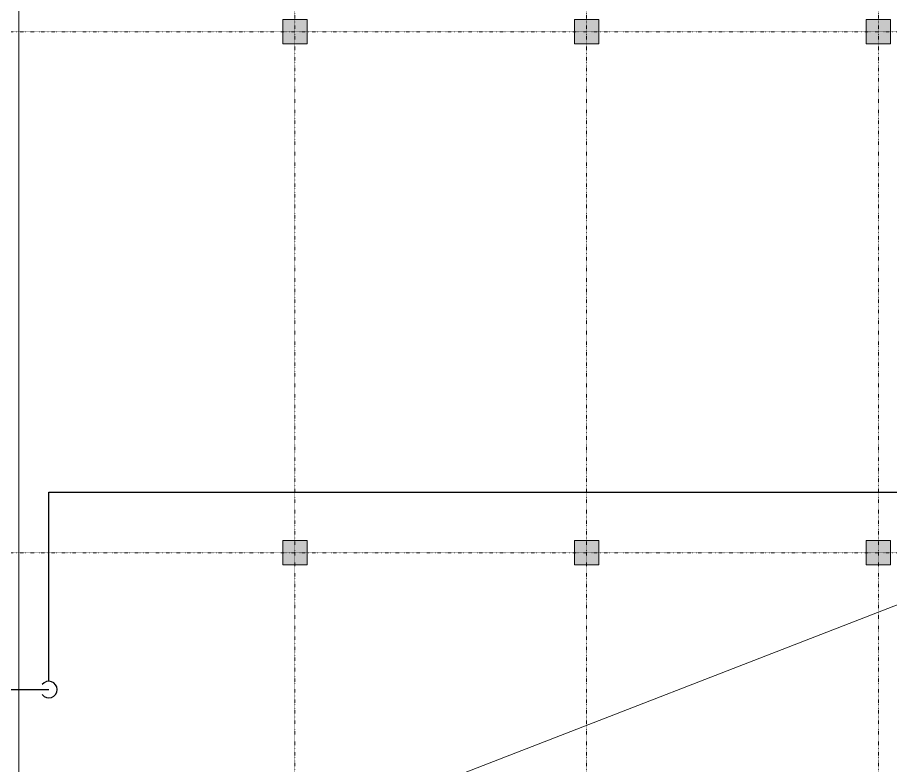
# Model space of a CAD drawing. Extents: x -32000 to 290600, y -29000 to 131250.
# Drawn here: x 18412 to 43550, y 23877 to 45409 of the extents above; entities that cross this region are included whole.
import ezdxf

# ---------------------------------------------------------------- set-up
doc = ezdxf.new("R2010")
doc.units = 0
doc.header["$LTSCALE"] = 10
doc.linetypes.add('H12PL2$0$JJP_三點線', pattern=[0.9, 0.3, -0.15, 0, -0.15, 0, -0.15, 0, -0.15])
doc.linetypes.add('XFM7P20ICA$0$H12PL2$0$JJP_三點線', pattern=[0.9, 0.3, -0.15, 0, -0.15, 0, -0.15, 0, -0.15])
for name, color, linetype in [('H12PL2$0$A-OBJE-2D', 252, 'Continuous'), ('H12PL2$0$A-WALL-IN', 252, 'Continuous'), ('H12PL2$0$S-COL', 252, 'Continuous'), ('H12PL2$0$S-GRID', 252, 'Continuous'), ('XFM7P20ICA$0$H12PL2$0$A-WALL-IN', 252, 'Continuous'), ('XFM7P20ICA$0$H12PL2$0$Hattch', 252, 'Continuous'), ('XFM7P20ICA$0$H12PL2$0$S-COL', 252, 'Continuous'), ('XFM7P20ICA$0$H12PL2$0$S-GRID', 252, 'Continuous'), ('XFM7P20ICA$0$U-ICA-PIPE-P2', 4, 'Continuous')]:
    doc.layers.add(name, color=color, linetype=linetype)

# ---------------------------------------------------------------- blocks, each defined once
blk = doc.blocks.new('H12PL2')
at = {"layer": 'H12PL2$0$A-OBJE-2D', "lineweight": 0}
blk.add_line((18450, 18700), (192000, 85950), dxfattribs=at)
at = {"layer": 'H12PL2$0$A-WALL-IN', "lineweight": 0, "flags": 128}
blk.add_lwpolyline([(18450, -350), (18450, 83030)], dxfattribs=at)
at = {"layer": 'H12PL2$0$S-COL', "lineweight": 0, "flags": 128}
for points in [[(26050, 44650), (26750, 44650), (26750, 45350), (26050, 45350)], [(34450, 44650), (35150, 44650), (35150, 45350), (34450, 45350)], [(42850, 44650), (43550, 44650), (43550, 45350), (42850, 45350)], [(26050, 29650), (26750, 29650), (26750, 30350), (26050, 30350)], [(34450, 29650), (35150, 29650), (35150, 30350), (34450, 30350)], [(42850, 29650), (43550, 29650), (43550, 30350), (42850, 30350)]]:
    blk.add_lwpolyline(points, close=True, dxfattribs=at)
at = {"layer": 'H12PL2$0$S-GRID', "linetype": 'H12PL2$0$JJP_三點線', "lineweight": 0}
for p, q in [((26400, 128250), (26400, -28000)), ((34800, 128250), (34800, -28000)), ((43200, 128250), (43200, -28000)), ((-29000, 45000), (289600, 45000)), ((-29000, 30000), (289600, 30000))]:
    blk.add_line(p, q, dxfattribs=at)
blk = doc.blocks.new('XFM7P20ICA$0$H12PL2')
at = {"layer": 'XFM7P20ICA$0$H12PL2$0$Hattch', "linetype": 'Continuous', "lineweight": 0}
for points in [[(26050, 44650), (26750, 44650), (26750, 45350), (26050, 45350)], [(34450, 44650), (35150, 44650), (35150, 45350), (34450, 45350)], [(42850, 44650), (43550, 44650), (43550, 45350), (42850, 45350)], [(26050, 29650), (26750, 29650), (26750, 30350), (26050, 30350)], [(34450, 29650), (35150, 29650), (35150, 30350), (34450, 30350)], [(42850, 29650), (43550, 29650), (43550, 30350), (42850, 30350)]]:
    blk.add_hatch(color=256, dxfattribs=at).paths.add_polyline_path(points)
at = {"layer": 'XFM7P20ICA$0$H12PL2$0$A-WALL-IN', "lineweight": 0, "flags": 128}
blk.add_lwpolyline([(18450, -350), (18450, 82150)], dxfattribs=at)
at = {"layer": 'XFM7P20ICA$0$H12PL2$0$S-COL', "lineweight": 0, "flags": 128}
for points in [[(26050, 44650), (26750, 44650), (26750, 45350), (26050, 45350)], [(34450, 44650), (35150, 44650), (35150, 45350), (34450, 45350)], [(42850, 44650), (43550, 44650), (43550, 45350), (42850, 45350)], [(26050, 29650), (26750, 29650), (26750, 30350), (26050, 30350)], [(34450, 29650), (35150, 29650), (35150, 30350), (34450, 30350)], [(42850, 29650), (43550, 29650), (43550, 30350), (42850, 30350)]]:
    blk.add_lwpolyline(points, close=True, dxfattribs=at)
at = {"layer": 'XFM7P20ICA$0$H12PL2$0$S-GRID', "linetype": 'XFM7P20ICA$0$H12PL2$0$JJP_三點線', "lineweight": 0}
for p, q in [((26400, 128250), (26400, -28000)), ((34800, 128250), (34800, -28000)), ((43200, 128250), (43200, -28000)), ((-29000, 45000), (289600, 45000)), ((-29000, 30000), (289600, 30000))]:
    blk.add_line(p, q, dxfattribs=at)
blk = doc.blocks.new('XFM7P20ICA')
at = {"layer": 'XFM7P20ICA$0$U-ICA-PIPE-P2'}
for p, q in [((19317.2575, 26303.4621), (19317.2575, 31750)), ((19317.2575, 31750), (260651.56287, 31750)), ((9088.48162, 26063.464), (19316.30353, 26063.464))]:
    blk.add_line(p, q, dxfattribs=at)
blk.add_arc((19316.30353, 26063.464), 240, 216.869897647, 143.130102358, dxfattribs=at)
blk.add_blockref('XFM7P20ICA$0$H12PL2', (0, 0))

msp = doc.modelspace()

# ---------------------------------------------------------------- block references
for name in ['H12PL2', 'XFM7P20ICA']:
    msp.add_blockref(name, (0, 0))

doc.saveas('drawing.dxf')
